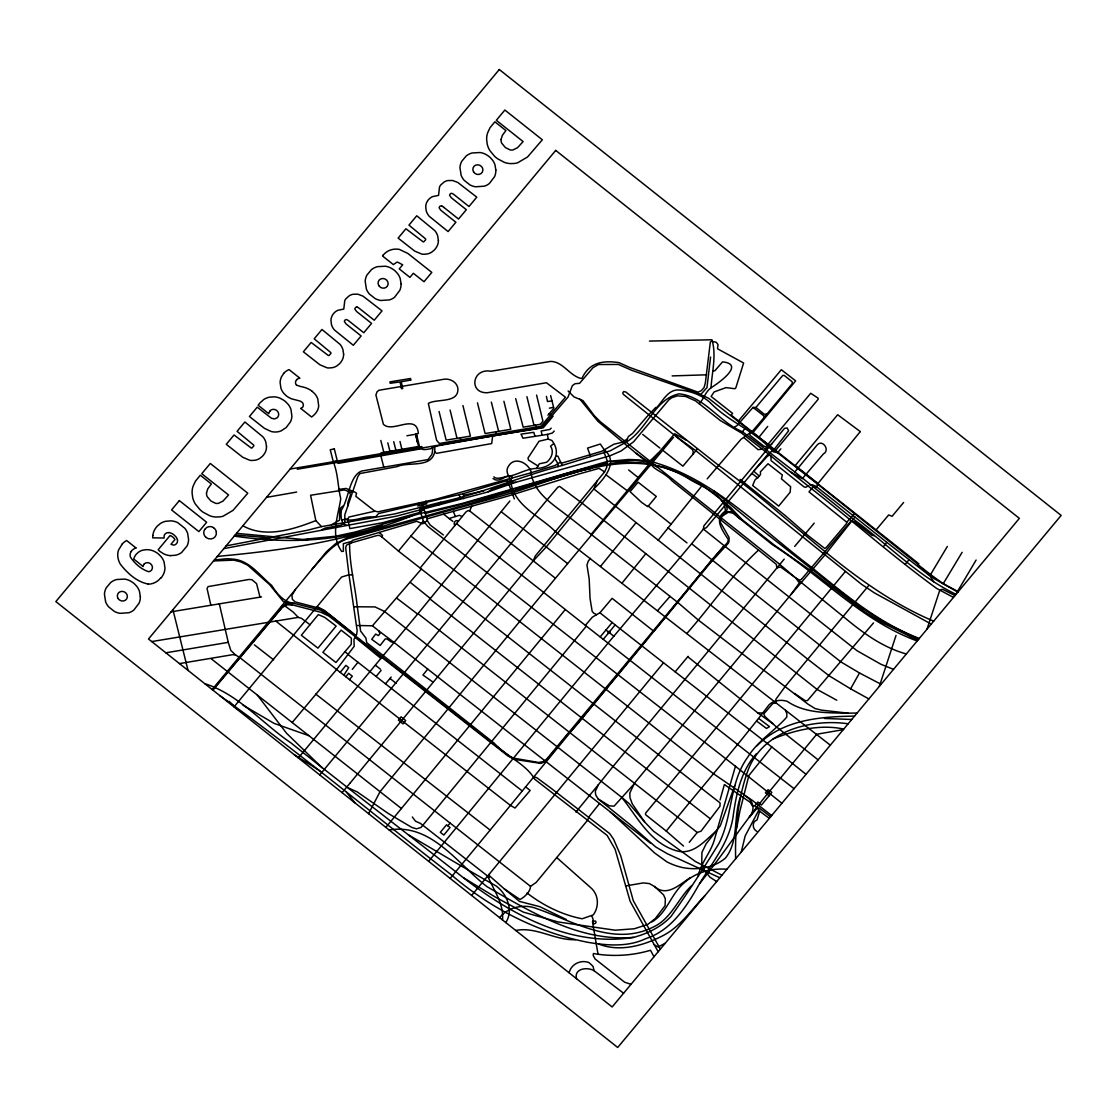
<?xml version="1.0" encoding="UTF-8"?>
<svg xmlns="http://www.w3.org/2000/svg" width="1117" height="1117" viewBox="0 0 1117 1117"><rect width="100%" height="100%" fill="white"/><g stroke="black" fill="none" stroke-linecap="round" stroke-linejoin="round"><path stroke-width="1.5" d="M226.095 545.906L307.426 530.254L321.528 526.624L394.441 513.96L440.126 502.413C481.804 493.505 520.983 476.289 562.144 465.468L590.656 456.588L587.528 448.112L600.304 444.021L604.311 449.872L604.283 452.832L607.453 461.433L606.74 467.367L604.576 471.905L535.183 556.112L533.27 560.874L350.375 782.752M536.481 468.414C552.664 467.911 562.675 454.382 551.882 440.461L548.196 439.065L539.022 441.243L527.964 458.054L528.536 460.05L537.961 465.998L536.481 468.414C525.828 468.679 515.9 475.94 506.057 476.638C502.315 478.816 497.023 482.097 493.03 478.523M590.656 456.588L610.217 450.821L626.051 442.206L628.34 436.593L632.585 433.382L646.603 417.032L655.693 407.496L656.475 407.733C662.94 401.101 668.189 388.898 679.429 390.015C690.529 390.936 701.769 394.985 710.119 402.567C728.745 422.017 755.637 431.176 773.355 451.827L777.53 452.706L816.904 483.535L817.63 485.323L815.745 487.808L813.679 486.216L809.001 491.885L846.728 522.211L846.518 523.608L826.371 547.372L824.849 548.517L808.219 535.643L785.516 515.789L740.11 479.388M420.983 511.195L418.247 512.843L382.335 522.784L349.886 528.592L347.722 518.944L348.965 517.017L374.865 511.181L378.021 511.837L435.616 499.299L529.29 473.259L554.981 465.51L560.455 462.173L562.2 463.01L601.826 451.282L613.736 444.287L621.499 442.43L627.349 439.037M569.139 972.823C570.955 964.139 580.91 959.391 589.022 962.589L593.015 966.317L594.118 970.743L623.579 993.236M735.642 858.764C734.902 829.484 737.876 798.348 747.901 770.59C762.352 731.342 810.202 718.385 848.166 723.774M553.124 416.194L543.239 427.769L492.653 435.923L491.675 443.575L436.426 453.362L434.722 451.715L434.848 447.805M502.482 919.933C504.144 904.1 493.574 889.886 487.724 876.161L420.537 823.466L415.51 821.204L412.327 816.988M699.214 403.754C703.933 398.769 705.274 391.997 710.998 387.808C712.074 371.738 716.556 355.262 711.948 339.777L649.466 341.076M152.82 535.574L152.68 537.849L164.115 538.017L164.115 536.09A4.524 4.217 29.1 0 1 164.939 534.191L165.33 533.8A4.44 4.133 29.1 0 1 167.718 532.697L168.597 532.669M710.566 357.035L706.977 387.641L700.834 394.427L631.636 370.272L618.441 364.449L598.391 364.533L592.987 367.688L579.583 383.326L575.046 383.703L572.337 385.686L568.022 397.08L541.689 427.629L297.276 469.224M292.165 722.531L336.594 669.558L354.201 646.282L353.963 639.399L356.686 634.247L357.161 630.672L348.965 574.78L345.684 547.833L346.465 545.18L350.808 543.016L352.316 540.405L416.767 521.304L422.617 523.845L427.28 520.55L427.029 518.414L422.603 505.373L417.688 505.959M223.833 548.615L396.284 516.18L486.719 492.276L515.9 482.293L610.077 455.778L621.052 451.003L633.576 441.801L668.734 399.984L671.694 397.764L677.349 395.865L685.601 396.437L695.598 400.905L720.311 420.537L741.52 433.033L768.273 453.823L770.925 455.987L771.065 460.581L803.891 486.775L805.608 487.403L808.038 485.951L811.584 488.785C853.542 521.555 893.418 556.936 936.493 588.324L953.471 597.427M741.269 852.034L745.151 835.977L758.638 810.467L769.32 818.37M736.648 828.423L739.887 811.124L748.893 775.491L771.833 747.008L806.027 774.318M489.176 877.613L489.4 873.969L663.526 662.772L771.833 747.008M707.173 478.872L741.018 439.274L752.481 431.176L763.874 417.8L764.196 416.152L753.053 407.44L736.675 425.884L734.86 426.764M740.124 797.831C733.38 817.183 738.882 841.52 725.436 858.079C713.791 868.049 697.008 870.464 682.264 867.504A61.016 56.883 29.1 0 1 666.863 861.835L654.59 852.941L610.022 811.654M298.365 757.94L418.009 613.624L697.245 832.486L701.015 831.188L719.976 806.237L720.046 802.886L398.448 551.072L382.14 537.165L382.503 535.364L379.04 532.404M663.638 451.003L682.92 466.18L692.889 454.326L693.252 451.882L692.484 449.62L623.356 394.357L622.755 393.044L623.649 391.564L625.799 391.983L719.962 466.417C791.66 517.436 851.405 586.313 933.672 621.178M857.088 713.051L848.11 713.177L821.54 710.133L815.131 708.583L807.884 704.087L697.957 619.767L677.656 602.356L568.344 516.431C553.278 504.549 532.767 492.695 530.952 471.346C527.671 462.633 514.518 456.197 508.57 466.068C503.725 473.063 511.935 477.825 511.293 484.736C516.515 507.216 540.768 516.654 555.61 531.818L785.474 710.217L786.857 713.749L786.787 717.086C774.723 730.867 757.591 740.92 747.678 757.284C729.219 782.598 732.85 816.01 719.069 843.265C703.78 868.007 687.835 892.734 670.996 916.485C661.013 927.068 647.539 933.644 633.618 937.358C569.307 947.9 506.42 912.24 457.691 873.229C402.106 829.805 346.102 786.927 290.978 742.931C262.313 723.481 238.661 694.397 204.746 683.646M349.621 543.728C349.426 563.834 354.717 584.107 356.979 604.102L360.596 631.077L365.901 638.086L366.711 642.694C409.311 675.883 451.603 709.532 494.175 743.154C506.071 756.446 525.8 763.595 534.722 779.219L607.159 835.46L615.09 849.227L630.156 901.335L658.164 951.74M434.722 451.715C431.567 468.54 408.347 461.447 397.038 466.655L360.009 473.524L357.915 476.373L344.846 514.658L344.734 522.896L340.713 525.241L325.019 528.104L321.64 529.905M724.388 784.525L720.074 799.94M597.246 480.868L593.839 488.925L546.255 546.967L533.27 560.874L469.587 510.902L468.037 510.595L465.873 512.047L420.229 567.967M926.998 629.178L939.914 589.818L942.65 589.357L954.993 595.584M879.358 686.341L896.029 635.433M721.959 875.197L695.584 861.612L653.501 831.174L644.649 821.986L632.25 803.821L629.988 797.664L629.82 793L634.638 782.961L791.087 594.412L799.325 582.948L795.946 578.187L779.261 563.945L600.471 421.835L594.537 415.999L582.99 400.626L574.082 396.954L568.106 390.992M440.573 502.315L437.585 504.13L420.955 508.053L419.657 509.352L423.371 521.011L427.853 526.442L735.447 766.262L714.056 840.906C710.133 853.095 700.945 863.12 698.153 875.937M734.791 785.516L720.256 825.896L706.153 843.754L701.923 852.439L701.741 863.483L704.255 869.906L709.867 877.11L716.639 881.578M769.18 795.737L771.833 792.344L768.105 789.663L765.438 792.833L769.18 795.737L761.445 805.064L757.926 802.02L754.98 805.706L752.467 806.013L750.219 802.341L724.654 784.72M347.038 525.395C340.462 524.334 340.685 515.286 341.383 510.134C348.797 499.173 349.328 475.744 361.629 471.039L428.02 459.576L431.916 454.41L432.977 448.071M505.792 922.558C513.834 910.187 507.034 894.298 496.311 886.088C466.752 869.571 437.738 851.908 408.585 834.957M759.811 810.747L757.019 819.976C751.713 821.665 752.341 829.093 756.865 831.369M368.596 813.679L380.031 791.702L448.224 708.653C514.714 627.084 581.636 546.227 649.619 466.026L650.262 463.038L649.242 461.209L638.156 459.855L628.829 459.464L607.453 461.433L462.368 503.418L420.83 513.415L355.08 532.027L335.463 536.244L302.707 539.441L236.553 533.354M956.934 592.401L976.118 560.036M604.576 471.905L599.089 468.372L578.801 474.013L507.76 496.171L471.821 506.196L469.587 510.902M784.204 559.1L613.401 766.053L598.405 784.679L595.291 791.339L595.71 794.983L598.181 799.004L630.072 824.583L655.707 846.951L667.505 853.821L719.823 877.753M686.313 440.252L674.682 433.731L658.471 452.93C640.306 468.121 660.454 467.786 672.141 480.98L776.329 564.322L776.832 567.855L780.546 566.989L794.62 577.084M607.913 631.566L608.318 633.353L609.938 633.157L609.798 631.454L607.913 631.566L605.931 630.03M848.11 713.177C827.432 712.73 805.092 713.581 787.178 701.322C781.034 699.41 773.83 700.177 769.068 704.799C736.201 747.706 700.233 788.825 666.249 831.076L645.598 814.698L645.528 813.246L845.36 571.499M868.858 698.935L850.596 688.812L859.504 672.979L840.933 661.934L691.632 543.756L608.067 643.085L428.635 861.333M756.502 753.64C741.381 770.172 736.424 793.07 733.366 814.614C730.253 840.864 712.855 861.752 699.633 883.505L698.614 885.236C686.145 907.186 671.135 930.587 645.71 938.671C628.019 947.16 607.285 945.568 588.422 942.413C537.193 932.597 489.832 907.981 450.416 874.094C373.483 814.796 298.825 751.811 219.714 695.528M958.246 591.689L943.223 583.716L930.559 574.543L947.342 546.45M943.209 583.716L962.128 552.315M537.961 465.998L539.329 463.792L546.646 462.256C551.379 458.528 554.339 451.659 550.555 446.214L553.306 443.938M794.676 546.422L814.209 523.161M850.596 688.812L829.037 675.729L807.745 659.198L593.839 488.925C603.501 479.514 619.39 462.201 604.311 449.872M131.234 551.463L130.396 553.11A6.381 5.948 29.1 0 0 130.605 557.285C134.71 563.61 141.328 569.307 148.449 571.653A3.421 3.183 29.1 0 0 149.692 571.457L150.823 570.801A6.088 5.683 29.1 0 0 151.661 569.921A4.789 4.468 29.1 0 0 150.32 563.596A4.789 4.468 29.1 0 0 143.814 564.392M766.821 445.166L767.63 444.049L758.764 437.501L767.7 426.429M213.556 560.943L233.718 560.134L240.881 561.879L247.779 565.258L269.518 584.526L283.16 601.379L288.647 603.92L321.096 612.353L328.943 616.095L508.081 756.055L514.825 759.42L540.949 763.428L545.682 761.347L566.473 735.852L577.489 724.011L710.007 563.303L728.424 543.099L729.094 541.173L728.996 537.319L720.144 521.89L721.01 517.827L727.153 509.366L726.525 505.205L722.476 500.681L702.97 485.644L679.499 473.105L663.582 467.115L644.327 462.941L619.795 462.466L597.386 465.998L462.159 505.861L347.527 537.724L335.812 543.532L326.569 551.589L295.447 589.441L291.928 595.375L292.403 599.354L295.07 601.881L320.774 608.583L324.488 610.427L356.77 636.955L509.338 756.167L513.638 758.164L538.617 762.478L543.63 761.487L546.73 759.015L724.053 545.585L857.088 650.764L880.936 664.266L893.502 669.362M590.837 534.764L658.471 452.93M777.53 452.706L780.839 448.852M868.579 585.699L785.391 686.243L775.854 699.312L775.882 702.984L772.769 703.528L763.805 713.903L764.866 716.472L775.254 725.91L818.091 759.839M956.04 594.328C917.462 575.939 887.568 543.951 853.262 519.112L794.857 471.974L817.462 444.594C822.684 439.33 830.392 450.165 823.383 453.949L802.257 478.69L790.571 471.96L770.925 455.987M489.4 873.969L471.625 895.443M418.009 613.624L509.855 501.03M319.755 774.919L547.414 499.467L557.788 487.249L559.603 486.384L582.236 503.264L817.072 689.426L836.787 700.233M645.752 553.753L621.974 583.186M590.474 558.332L588.17 561.279L586.97 565.118L589.176 578.885L590.055 598.503L592.15 611.306L593.588 613.024L596.59 614.657L599.927 612.772L612.116 598.335L653.78 631.245L711.976 559.701L726.036 544.202A7.526 7.023 29.1 0 0 728.242 539.469C722.783 530.882 713.26 518.819 725.24 511.265C726.455 494.356 698.893 485.909 687.137 477.755C626.386 442.22 556.783 481.399 497.051 497.205L351.715 537.71C333.927 541.34 323.162 557.201 311.685 569.572M626.051 442.206C646.966 430.073 654.325 399.09 679.122 393.84C704.604 396.395 719.362 422.324 742.456 431.72L744.913 428.593M816.904 483.535L854.603 513.666L846.728 522.211M658.053 540.391L700.973 486.998M283.69 373.427L281.526 376.764A16.169 15.08 29.1 0 0 280.116 382.698L280.953 388.241A15.512 14.465 29.1 0 0 284.095 393.687L286.538 395.99A18.375 17.132 29.1 0 0 291.984 398.964L298.071 400.528A12.664 11.812 29.1 0 1 300.194 401.129L301.646 401.925A3.937 3.672 29.1 0 1 302.777 407.063A8.028 7.484 29.1 0 1 300.794 408.417M650.429 843.153L599.536 803.514L589.385 816.262L587.458 820.395L536.202 882.402L530.533 886.353C530.421 891.673 524.515 897.146 520.047 899.492L504.395 888.978L489.483 875.84M933.575 581.775L930.014 575.995L886.814 542.345L883.31 546.73M649.619 466.026L673.495 437.347M905.245 564.239L909.015 559.785M691.632 543.756L703.403 529.081L706.447 527.587L767.868 454.256L774.151 449.439L788.602 430.827L787.206 428.02L784.567 428.328L703.878 525.87L703.389 529.067L724.053 545.585M759.309 476.135L760.523 474.32L760.384 471.807L768.021 463.75L782.347 475.004L781.425 478.816L790.613 486.705L790.166 492.192L778.717 506.085L752.649 485.476L755.05 479.863L759.309 476.135L753.654 471.081L767.561 456.099L769.836 455.136M886.814 542.345L854.924 517.045L824.932 554.981L791.087 594.412M290.141 469.056L419.657 447.093L416.334 433.801L418.344 433.452C416.613 412.452 392.249 433.801 383.368 424.209L375.912 394.999L377.015 391.844L378.858 390.28L444.398 379.18C450.472 378.495 457.523 382.461 457.914 389.009C458.333 403.6 436.607 398.448 428.342 403.419L436.593 440.252L439.386 443.491L540.935 426.233L565.439 397.191L546.436 382.74L487.473 392.709C468.484 393.617 471.974 367.87 490.838 371.235L550.653 361.419C562.982 361.517 569.544 375.731 581.133 378.495L582.097 378.105C589.539 362.271 603.082 360.288 618.986 362.62L629.611 367.423L698.055 392.179L701.281 390.671L704.031 387.669L705.358 382.838L710.342 341.984L711.473 341.299L716.192 342.221L718.008 344.567L717.561 348.811L743.615 363.011L735.782 387.976L734.93 388.73L726.036 387.613L714.168 391.913L711.082 396.423L732.612 413.388L731.118 415.105L918.844 563.792L918.118 564.769L930.559 574.543M352.26 669.39L357.985 662.283M295.447 589.441L212.16 689.538M635.922 522.84L600.611 566.305M686.815 633.521C710.957 606.363 732.305 574.25 758.541 550.081M689.259 842.33L697.245 832.486M234.025 706.879L341.565 577.056L348.965 574.78L352.637 574.976M763.874 417.8L792.204 383.69L792.232 381.819L784.134 375.34L782.668 375.563L755.93 407.44L753.053 407.44M212.942 690.138L282.043 607.606L287.041 604.856L292.151 604.883M309.981 624.71L301.353 635.252L317.94 648.153L336.133 626.065L324.684 617.38L318.317 614.601L309.981 624.71L301.395 618.273L298.225 617.38L151.717 641.563M398.448 551.072L423.371 521.011M356.756 625.478L372.422 625.799L421.444 568.916M599.536 803.514L427.755 669.111L422.938 675.017L433.214 682.25M609.798 631.454L615.146 624.892L620.2 628.857M873.522 622.895L807.521 700.554L805.343 700.736L794.564 693.489M343.827 675.213L348.713 667.603L345.907 665.411L340.196 672.364L275.871 621.094M692.889 454.326L697.371 448.936M794.061 788.686L586.355 626.12L420.997 827.474L416.557 828.828L411.908 827.474L388.479 813.609L356.979 791.771L348.155 787.904M648.544 637.556C581.943 717.435 516.71 798.432 450.151 878.395M598.405 784.679L575.925 812.045M633.213 784.958L614.099 806.139L609.393 805.86L598.181 799.004M376.094 676.469L381.148 670.34M565.244 609.617L385.854 827.376M753.095 432.405L795.639 380.869L781.328 369.727L738.435 420.983M447.833 825.798L450.039 827.529L443.826 835.069L440.321 832.319L446.549 824.779L447.833 825.798L450.109 823.061M212.635 689.915L283.913 605.191L293.324 612.172L298.225 617.38M801.35 579.444L851.07 520.983L854.77 521.862L871.874 535.294L874.206 535.685M772.419 443.309L765.089 448.978L742.456 431.72M345.027 651.588L335.938 662.507L322.869 652.314L341.132 630.142L351.352 638.142L351.283 644.258L345.027 651.574L348.532 654.883L522.114 790.878M547.916 415.175L553.85 408.347L550.653 395.641M345.767 676.734L348.644 673.3L352.316 676.218L349.481 679.625L340.196 672.364M385.491 683.841L391.159 677.042M648.265 506.085L656.307 496.437L638.128 482.223L630.044 491.634L641.493 502.301L647.623 506.587L648.265 506.085L671.066 524.18M600.164 636.941L612.186 622.518L615.16 624.878M675.143 671.862L688.142 656.293M903.597 502.496L892.092 516.291L888.657 514.951L876.161 529.821M342.067 792.623L350.361 782.738M456.42 523.566L585.378 625.352L592.303 617.212L596.59 614.657M603.222 639.301L608.318 633.353M657.508 610.748L670.032 596.38M554.2 431.022L552.426 433.019L547.428 434.387L522.979 438.241L521.025 434.136L533.786 432.321L535.029 436.328M551.17 428.132L549.913 429.445L541.117 431.008L542.178 435.211M122.395 543.77L118.528 550.081A16.937 15.792 29.1 0 0 117.732 555.289L117.885 557.104A19.324 18.026 29.1 0 0 120.357 564.211C127.296 573.105 136.791 581.929 148.17 584.023M699.633 883.505C723.453 854.086 744.201 821.917 768.44 792.679L816.709 734.246L843.265 729.652M499.592 917.643C508.347 906.822 524.376 903.527 537.068 908.763C573.873 921.623 613.833 946.741 653.263 927.068C671.443 918.691 678.061 898.333 691.716 885.544M281.456 606.699L287.809 602.775L294.371 603.445L320.663 610.133L329.822 615.704M463.737 877.906L495.808 897.356L523.37 912.128L558.109 921.958L615.118 930.196L634.233 928.786L647.72 924.457L655.358 918.509L665.076 905.692L665.341 898.892L663.568 894.885L654.576 886.535L649.34 883.575L643.21 882.919L625.492 885.976M704.925 895.625C691.632 909.336 680.839 926.258 663.47 935.376C643.978 945.541 620.005 952.452 598.67 944.047M721.917 515.328L726.734 511.474L732.403 511.949L774.877 545.529L811.445 571.178L864.195 611.655L883.603 623.37L917.727 640.306M488.269 491.759L491.689 489.386L507.718 483.982C521.499 466.962 498.364 482.712 493.896 476.833M919.277 638.435C877.459 622.504 843.293 593.085 809.015 565.314C759.602 527.81 714.349 479.584 653.04 462.061L651.127 463.108L649.298 462.522L636.006 453.251L597.93 421.304L579.555 398.783M722.741 515.761L728.326 512.242L732.864 513.122L772.447 544.719C821.456 575.8 861.64 620.759 917.169 640.976M756.977 745.807C782.626 719.585 820.101 716.611 854.547 716.109M726.874 869.305C711.738 867.811 695.025 872.572 683.883 883.128C670.884 894.089 666.975 913.148 651.895 921.916M717.505 829.987C705.944 839.202 694.481 855.147 677.461 851.042C650.722 843.977 637.542 817.295 621.694 797.301L384.234 611.306L375.047 606.922L354.257 606.754M750.931 474.474L752.607 473.901L757.731 478.034M801.364 579.458L799.535 580.114L795.946 578.187L843.349 616.584C862.059 632.278 882.43 647.399 906.348 653.962M438.45 504.87L441.592 503.195L462.201 497.735L463.667 496.199L463.164 493.7L378.607 513.555L375.172 517.213C365.273 515.105 354.661 522.267 345.279 519.377L341.774 519.977M352.888 491.62L351.394 492.388L344.259 489.93L310.582 495.264L315.832 520.592L321.528 526.624M331.386 524.808L339.54 520.201L339.722 510.86L340.755 507.844L342.947 506.099M665.285 943.195L658.136 946.979L654.283 944.828M654.367 457.328L649.228 461.209L653.04 462.061M527.056 893C543.197 905.482 562.046 914.865 582.125 918.774L593.225 914.921C599.326 906.85 598.768 894.619 590.921 887.875L556.671 857.521M424.111 509.883L420.215 511.53M315.832 520.592C293.185 529.458 265.595 538.52 242.864 525.786M412.089 515.789C351.045 540.377 285.603 550.109 220.258 556.126L217.201 556.559M690.543 877.515C680.071 883.98 666.989 897.621 654.576 886.535M515.761 930.461C536.132 926.37 554.87 940.514 575.353 939.69M514.951 488.911L572.644 471.639L607.48 462.759M649.103 463.723L651.197 463.625L657.103 466.836M427.085 518.888L443.561 514.113L449.118 518.525L459.296 515.314L462.145 516.585M514.323 498.894L511.014 490.126L457.356 505.442L425.326 513.387M443.561 514.113L471.821 506.196M351.003 541.55L343.338 543.686L343.394 551.267L341.69 551.477C329.92 534.889 338.297 516.054 340.741 498.643C337.851 486.817 338.144 474.711 333.801 463.066M382.517 525.409C334.974 542.457 283.774 543.448 234.277 536.09M350.808 543.016L377.309 535.448L379.445 535.406L382.14 537.165M710.984 387.808C717.505 383.759 745.905 364.282 722.559 361.866L714.838 370.774L712.758 371.067M421.556 505.01L426.806 503.879L425.912 501.072M773.243 738.812C795.36 730.057 819.794 724.011 843.754 729.052M179.488 663.596L232.853 654.646L235.631 655.023L239.596 657.41L530.533 886.367M766.932 414.072L764.126 414.17L755.93 407.44M381.009 452.832L418.526 446.479L415.608 434.262L406.909 435.77M549.341 408.166L553.585 407.356M462.927 405.555L470.411 436.119L446.144 440.14L439.051 411.461M421.933 446.563L420.453 446.842C420.997 451.547 428.383 448.811 431.483 448.629L432 447.498L439.232 445.543L492.653 435.923M266.544 497.372L296.647 492.066M477.476 402.86L485.099 433.55L510.79 429.305L503.907 401.254M345.279 519.377L347.722 518.944M171.166 611.809L261.532 596.897M515.691 398.629L523.161 427.155L535.42 425.144L540.321 424.278L542.932 421.151L536.593 395.111M762.045 713.051L757.731 712.869L687.793 656.74M302.19 540.446L310.777 538.98M165.874 652.789L228.273 642.359L230.8 650.401L235.631 655.023M338.479 489.441L346.088 488.436L354.927 492.164L356.518 493.211L355.848 496.325L374.865 511.181M420.983 448.825L338.311 463.346L337.222 462.48M610.566 461.824L635.629 460.679L646.534 461.53L651.672 465.049M551.91 400.933L547.498 401.506L546.395 396.34M583.577 469.768L590.237 468.931M214.366 559.966L225.034 558.905A33.733 31.458 29.1 0 1 231.875 559.058C249.091 559.687 259.479 575.45 271.654 585.364C277.044 593.755 283.606 602.258 294.371 603.445M416.599 434.904L417.549 442.248L415.608 434.262M389.205 830.029C431.232 822.81 458.068 864.307 486.858 886.563C531.259 912.282 580.226 942.064 633.618 937.358M515.9 482.293L513.066 482.265L510.748 480.394M809.923 484.987L812.52 484.778L816.01 486.314L854.924 517.045M463.918 498.587L460.106 497.442L459.129 494.705M672.141 375.912L706.614 374.809M824.458 718.454L851.74 719.474M170.343 555.624L175.564 555.233A16.923 15.778 29.1 0 0 181.568 552.552L187.042 545.976A17.551 16.364 29.1 0 0 188.578 539.525L187.67 533.507A16.825 15.694 29.1 0 0 184.794 528.257L177.701 522.616A16.797 15.652 29.1 0 0 171.027 520.857L165.735 521.276A17.286 16.127 29.1 0 0 160.331 523.566L157.692 525.73A21.726 20.26 29.1 0 0 156.492 527.042A18.584 17.327 29.1 0 0 152.792 535.574M762.199 449.104L758.122 449.69L743.936 437.613M235.184 534.987L264.366 537.445L271.082 539.134M653.976 956.766L650.499 950.26C632.068 955.775 612.353 956.85 593.406 953.527L593.211 955.566L595.193 959.056L624.654 982.22L631.007 984.314M556.559 455.959L557.914 456.155L562.144 465.468M427.755 669.111L394.147 642.526L391.034 641.814L386.957 638.91L385.197 638.98L380.143 645.458L371.738 639.315L375.647 634.079L378.398 635.559L379.962 633.688L378.691 630.784L372.422 625.799M484.052 490.768L464.337 495.208L463.164 493.7L505.47 481.092L509.883 481.581M767.658 447.554L763.637 445.948L750.079 435.435L749.647 433.689M357.091 307.105L357.775 307.37A10.961 10.221 29.1 0 1 359.576 308.599L374.223 320.216L382.014 310.861L363.025 296.159L357.901 294.19L353.167 294.246A12.343 11.519 29.1 0 0 349.314 295.74L346.061 298.588A11.058 10.304 29.1 0 0 344.762 300.641L343.785 309.074L337.92 310.289A12.706 11.854 29.1 0 0 334.095 312.969A14.437 13.46 29.1 0 0 332.88 314.519L332.531 315.05A12.538 11.701 29.1 0 0 330.967 320.314L331.4 324.251A13.697 12.762 29.1 0 0 334.514 330.06L353.335 345.279L361.126 335.938L346.13 324.014L344.441 321.654A1.717 1.606 29.1 0 1 344.497 320.97L345.027 320.132A1.801 1.689 29.1 0 1 346.647 319.602L347.331 319.909A10.528 9.816 29.1 0 1 349.118 321.137L363.779 332.74L371.57 323.399L356.574 311.489L354.899 309.116A1.745 1.634 29.1 0 1 354.955 308.418L355.695 307.412A1.648 1.536 29.1 0 1 357.105 307.077M594.118 970.743C587.57 966.694 573.691 968.397 576.54 978.701M533.814 776.72L536.956 777.809L550.849 788.085L609.7 833.603L613.694 839.439L620.703 855.622L633.297 900.693L660.356 949.115M957.897 592.108L933.994 578.592L917.937 565.272L917.322 563.764L854.603 513.666M931.243 624.096L874.443 592.904L861.347 584.163L695.849 450.696L675.534 436.007M881.09 684.274L859.504 672.979M308.739 735.614L274.056 723.369L243.101 705.204M699.926 394.385L708.318 398.071L758.764 437.501M918.691 639.147L889.02 625.115L860.788 607.508L752.048 522.267L714.308 491.229M442.095 206.212L441.41 205.947A1.801 1.689 29.1 0 0 439.805 206.45L439.26 207.273A1.717 1.606 29.1 0 0 439.204 207.957L440.894 210.317L455.89 222.227L448.099 231.568L429.291 216.349A13.697 12.762 29.1 0 1 426.163 210.555L425.731 206.617A12.538 11.701 29.1 0 1 427.294 201.339L427.643 200.809A14.437 13.46 29.1 0 1 428.872 199.273A12.706 11.854 29.1 0 1 432.698 196.592L438.548 195.363L439.526 186.944A11.058 10.304 29.1 0 1 440.824 184.891L444.077 182.043A12.343 11.519 29.1 0 1 447.931 180.549L452.664 180.493L457.788 182.462L476.777 197.164L468.986 206.505L454.354 194.889A10.961 10.221 29.1 0 0 452.553 193.66L451.854 193.409A1.648 1.536 29.1 0 0 450.458 193.702L449.718 194.721A1.745 1.634 29.1 0 0 449.662 195.405L451.338 197.779L466.334 209.703L458.542 219.044L443.91 207.427M566.11 919.389L539.734 906.655L519.503 901.433L504.395 888.978M772.741 723.607L757.731 712.869M458.361 521.22C455.806 518.888 452.65 523.245 454.884 525.493M410.763 535.965L713.512 773.76L751.978 800.135L771.665 815.55M294.26 754.687L319.909 770.856M317.41 606.657L330.325 615.16L356.044 635.545M296.857 385.253L300.25 386.412A51.815 48.31 29.1 0 0 301.632 386.705L302.4 386.873A22.982 21.418 29.1 0 1 312.341 391.383M756.781 721.191L766.513 728.438L769.487 726.622L758.932 718.622M605.959 474.795L627.182 490.67M315.762 694.104L489.972 829.959M794.857 471.974L765.089 448.964M443.379 534.959L430.059 524.92L427.28 520.55M396.772 598.195L417.618 614.071M254.383 644.858L273.595 659.854M646.534 461.53L636.006 453.251M378.691 630.784L394.147 642.526M785.474 710.217L830.322 745.179M663.526 662.772L620.186 628.857M211.364 658.876L401.492 808.582M449.118 518.525L452.902 521.444M722.476 500.681L730.63 507.439L741.269 518.846M567.464 563.499L501.407 511.907M735.447 766.262L781.914 803.263M375.563 665.355L380.408 669.125M609.952 633.157L613.889 636.243M710.063 818.593L430.031 599.033M396.144 683.269L389.987 678.466M349.481 679.625L510.26 805.287L515.021 808.052L530.17 790.473L525.493 786.773M533.27 560.874L555.372 578.215M770.604 816.834L758.974 807.828L756.781 808.554L749.186 817.462C755.329 810.104 753.905 801.392 746.1 796.491M642.736 434.429L659.868 448.057M668.008 527.866L686.969 542.904M599.927 612.772L612.2 622.518M585.378 625.352L586.355 626.12M300.808 408.459L311.573 416.99A22.522 21 29.1 0 0 315.566 413.332L316.879 411.489A14.926 13.921 29.1 0 0 318.694 405.988L317.8 399.02A15.764 14.703 29.1 0 0 314.673 393.687L312.285 391.439M759.057 810.062L754.98 805.706M135.967 547.93L126.598 540.502A28.483 26.557 29.1 0 0 122.353 543.742M628.648 469.964L638.114 477.517M790.571 471.96L808.038 485.951M381.092 658.555L354.815 637.123M410.246 582.348L430.436 598.558M666.249 831.076L683.534 846.072M549.159 413.681L550.611 414.882M621.694 797.301L629.08 803.528L644.649 821.986M721.233 500.304L740.306 519.07M349.146 491.689L350.556 494.649L347.89 502.594L347.89 505.945M322.408 768.049L286.58 733.283L257.273 694.997M229.25 701.406L237.321 709.49M346.438 792.162L354.955 802.858M555.219 459.255L557.83 463.429L557.983 466.738M507.244 479.472L511.014 490.126M591.661 915.633L593.141 919.361L592.568 922.223L598.014 954.141M453.348 511.307L455.303 516.403M418.791 502.664L419.671 505.442M386.119 454.158L385.7 452.622L392.109 450.961M383.843 467.325L380.646 455.094M380.799 440.461L383.815 452.357M393.729 441.704L395.879 450.235M387.794 442.849L389.917 451.296M491.354 402.134L498.671 431.441M526.917 396.689L534.01 425.368M450.081 410.037L456.965 438.101M399.984 441.494L401.883 449.257M188.061 670.493L172.926 609.687M260.01 597.148L256.575 583.633L251.995 579.751L249.091 579.444L208.041 586.62L207.064 588.533L210.876 605.316M219.337 603.948L228.273 642.359M177.38 539.706L177.519 540.558A4.663 4.356 29.1 0 1 176.709 543.337A6.157 5.739 29.1 0 1 175.969 544.147L174.727 544.901A3.491 3.253 29.1 0 1 173.694 545.096L170.943 544.328L174.922 539.539A9.508 8.866 29.1 0 0 172.758 537.012A9.173 8.559 29.1 0 0 170.063 535.504L158.181 549.732L158.977 550.555A12.343 11.505 29.1 0 0 159.94 551.449L163.752 553.864A16.755 15.61 29.1 0 0 170.343 555.624M535.42 425.144L535.783 427.099M496.102 431.874L496.423 433.731M547.428 434.387L548.196 439.065M460.469 437.724L460.693 439.763M143.981 564.294A4.971 4.636 29.1 0 0 143.144 566.501L133.733 559.045A15.191 14.158 29.1 0 1 136.092 554.409L138.187 552.426A13.613 12.692 29.1 0 1 142.585 550.22L145.531 549.718A17.621 16.434 29.1 0 1 147.905 549.704A16.197 15.093 29.1 0 1 154.649 551.533L156.757 552.775A20.804 19.394 29.1 0 1 158.837 554.367L161.295 556.908A16.42 15.303 29.1 0 1 164.087 562.06L164.967 567.981A17.383 16.197 29.1 0 1 163.431 574.32L162.147 576.512A21.768 20.301 29.1 0 1 160.778 578.285M160.527 578.089A17.341 16.169 29.1 0 1 148.184 584.219M131.192 551.421A10.877 10.137 29.1 0 1 135.967 547.958M177.435 539.693A8.126 7.582 29.1 0 0 174.922 535.825L174.378 535.266A9.718 9.062 29.1 0 0 168.625 532.502M216.307 532.013A6.534 6.088 29.1 0 1 206.212 537.57A7.665 7.149 29.1 0 1 205.765 537.054M205.696 537.123A6.297 5.864 29.1 0 1 204.802 529.388M204.844 529.416A8.727 8.126 29.1 0 1 205.682 528.411A6.311 5.892 29.1 0 1 213.598 527.615M213.515 527.741A7.665 7.149 29.1 0 1 214.31 528.355A6.199 5.78 29.1 0 1 216.377 531.999M270.119 411A7.093 6.618 29.1 0 0 268.778 413.709L258.181 405.289L259.102 403.977A23.234 21.656 29.1 0 1 259.8 403.083L263.682 399.565A17.244 16.085 29.1 0 1 269.923 397.093L274.321 396.856A16.741 15.61 29.1 0 1 280.213 398.28L283.383 400.026A21.781 20.315 29.1 0 1 285.631 401.743L288.13 404.312A16.867 15.722 29.1 0 1 290.992 409.52L291.9 416.348A17.146 15.987 29.1 0 1 290.462 421.891L286.189 427.546L281.135 430.869A15.68 14.619 29.1 0 1 271.222 431.525L264.492 428.383L249.426 416.515L257.217 407.174L271.473 418.261L274.628 418.945L277.239 417.744A6.032 5.627 29.1 0 0 277.742 417.158A5.054 4.719 29.1 0 0 276.807 410.553A4.901 4.566 29.1 0 0 269.979 410.888M283.662 373.399A15.387 14.339 29.1 0 1 289.052 369.615L299.859 378.174A10.304 9.606 29.1 0 0 298.253 378.635L297.08 379.291A3.7 3.449 29.1 0 0 296.508 379.808M296.675 385.421A4.133 3.854 29.1 0 1 296.619 379.92M383.326 254.858A7.861 7.33 29.1 0 0 382.949 255.402L382.545 256.016L393.338 264.589L396.898 262.188A3.197 2.988 29.1 0 1 397.666 262.174L402.678 264.799L399.258 268.904L409.925 277.379L413.346 273.274L424.013 281.735L431.804 272.394L407.845 253.433L399.439 249.44A14.675 13.683 29.1 0 0 398.085 249.203A17.397 16.224 29.1 0 0 383.382 254.899M442.109 206.198A10.528 9.816 29.1 0 1 443.896 207.441M140.323 596.604L140.323 597.469A17.802 16.601 29.1 0 1 139.08 603.18L133.886 610.022A16.895 15.75 29.1 0 1 128.818 612.73L120.078 613.345A16.867 15.722 29.1 0 1 114.367 611.418L108.74 606.936A16.825 15.68 29.1 0 1 105.612 601.826L104.439 594.132A17.439 16.252 29.1 0 1 106.255 587.821L110.653 582.557A17.467 16.28 29.1 0 1 116.629 579.528L124.615 579.081A16.797 15.666 29.1 0 1 130.368 580.994L132.658 582.432A20.567 19.184 29.1 0 1 134.808 584.219L136.623 586.188A16.601 15.484 29.1 0 1 139.471 591.438L140.323 596.604M401.073 283.76L401.073 284.612A17.802 16.601 29.1 0 1 399.816 290.336L394.636 297.178A16.895 15.75 29.1 0 1 389.568 299.873L380.813 300.487A16.867 15.722 29.1 0 1 375.117 298.56L369.476 294.092A16.825 15.68 29.1 0 1 366.362 288.982L365.189 281.275A17.439 16.252 29.1 0 1 367.004 274.964L371.402 269.7A17.467 16.28 29.1 0 1 377.378 266.67L385.365 266.223A16.797 15.666 29.1 0 1 391.118 268.15L393.407 269.588A20.567 19.184 29.1 0 1 395.558 271.361L397.373 273.344A16.601 15.484 29.1 0 1 400.207 278.594L401.073 283.76M495.836 170.049L495.836 170.915A17.802 16.601 29.1 0 1 494.594 176.64L489.4 183.467A16.895 15.75 29.1 0 1 484.331 186.176L475.591 186.79A16.867 15.722 29.1 0 1 469.88 184.864L464.253 180.382A16.825 15.68 29.1 0 1 461.126 175.285L459.953 167.578A17.439 16.252 29.1 0 1 461.768 161.267L466.166 156.003A17.467 16.28 29.1 0 1 472.142 152.973L480.128 152.526A16.797 15.666 29.1 0 1 485.881 154.439L488.171 155.877A20.567 19.184 29.1 0 1 490.321 157.665L492.136 159.633A16.601 15.484 29.1 0 1 494.985 164.883L495.836 170.049M206.519 492.89L206.505 493.868A7.959 7.428 29.1 0 0 207.204 496.66L210.806 500.947L215.567 503.32A7.554 7.051 29.1 0 0 218.387 503.348L223.009 501.1L228.566 494.985L201.758 473.706L210.303 463.457L247.779 493.197L233.006 510.385L223.079 516.208A20.972 19.547 29.1 0 1 219.728 516.878L216.014 517.017A20.692 19.296 29.1 0 1 210.01 515.872L203.112 512.228A31.89 29.74 29.1 0 1 199.985 509.645L195.307 503.99A22.382 20.874 29.1 0 1 192.696 497.61L192.096 493.03A22.871 21.321 29.1 0 1 193.018 486.384L195.461 481.148L200.32 475.214L211.35 483.968L207.776 488.841L206.519 492.89M501.072 139.485L501.058 140.449A7.959 7.428 29.1 0 0 501.756 143.241L505.359 147.542L510.12 149.915A7.554 7.051 29.1 0 0 512.94 149.943L517.562 147.681L523.119 141.566L496.311 120.301L504.856 110.038L542.331 139.779L527.545 156.98L517.632 162.803A20.972 19.547 29.1 0 1 514.281 163.473L510.567 163.599A20.692 19.296 29.1 0 1 504.563 162.454L497.665 158.809A31.89 29.74 29.1 0 1 494.538 156.24L489.86 150.572A22.382 20.874 29.1 0 1 487.235 144.205L486.649 139.611A22.871 21.321 29.1 0 1 487.57 132.979L490.014 127.743L494.873 121.809L505.903 130.563L502.329 135.422L501.072 139.485M266.516 446.646L266.488 447.372A14.437 13.46 29.1 0 1 265.008 452.79L263.821 454.633A19.254 17.956 29.1 0 1 262.188 456.476L259.647 458.487A14.13 13.167 29.1 0 1 255.262 460.204L251.953 460.483A12.845 11.98 29.1 0 1 249.901 460.302L242.85 457.328L226.262 444.315L234.053 434.974L251.255 448.043A1.913 1.773 29.1 0 0 251.953 447.987L253.782 445.99A1.899 1.773 29.1 0 0 253.713 445.097L237.083 431.33L244.874 421.989L262.984 436.887A15.303 14.27 29.1 0 1 265.832 442.164L266.516 446.646M343.617 354.131L343.603 354.857A14.437 13.46 29.1 0 1 342.109 360.274L340.922 362.117A19.254 17.956 29.1 0 1 339.289 363.96L336.748 365.971A14.13 13.167 29.1 0 1 332.363 367.688L329.054 367.968A12.845 11.98 29.1 0 1 327.016 367.786L319.951 364.826L303.363 351.799L311.154 342.458L328.37 355.541A1.913 1.773 29.1 0 0 329.054 355.485L330.883 353.489A1.899 1.773 29.1 0 0 330.827 352.595L314.184 338.814L321.975 329.473L340.085 344.371A15.303 14.27 29.1 0 1 342.933 349.663L343.617 354.131M438.381 240.434L438.367 241.16A14.437 13.46 29.1 0 1 436.873 246.564L435.686 248.421A19.254 17.956 29.1 0 1 434.052 250.264L431.511 252.26A14.13 13.167 29.1 0 1 427.127 253.992L423.818 254.271A12.845 11.98 29.1 0 1 421.779 254.076L414.714 251.116L398.127 238.103L405.918 228.762L423.134 241.83A1.913 1.773 29.1 0 0 423.818 241.775L425.647 239.778A1.899 1.773 29.1 0 0 425.591 238.884L408.948 225.117L416.739 215.776L434.848 230.674A15.303 14.27 29.1 0 1 437.696 235.952L438.381 240.434M592.694 921.441L592.694 922.726A1.731 1.606 29.1 0 0 594.286 923.801L595.612 923.214A1.731 1.606 29.1 0 0 595.347 920.966L592.694 921.441M860.285 431.595L818.021 483.466L795.192 465.594L837.652 414.728L860.285 431.595M768.356 443.91L767.477 445.25L774.975 451.142L818.147 399.3L818.119 398.183L810.719 393.268L768.356 443.91M399.551 718.762L398.434 720.172L403.028 723.872L405.68 720.549L401.073 716.849L399.551 718.762M499.299 69.519L55.85 601.588L617.701 1047.481L1061.15 515.412L499.299 69.519M179.348 500.598L171.571 509.938L198.868 531.608L206.645 522.253L179.348 500.598M555.721 150.404L148.491 639.008L612.144 1006.962L1019.36 518.358L555.721 150.404M334.332 448.908L330.227 449.718L333.299 461.67L337.334 461.07L334.332 448.908M410.735 380.045L401.198 381.763L402.748 388.479L401.478 388.688L400.026 381.916L390.196 383.285L389.917 381.86L410.539 378.481L410.735 380.045M118.067 598.475A5.11 4.761 29.1 0 0 126.779 598.754A5.11 4.761 29.1 0 0 122.228 591.354A5.11 4.761 29.1 0 0 118.067 598.475M378.817 285.631A5.11 4.761 29.1 0 0 387.529 285.91A5.11 4.761 29.1 0 0 382.977 278.496A5.11 4.761 29.1 0 0 378.817 285.631M473.58 171.92A5.11 4.761 29.1 0 0 482.293 172.2A5.11 4.761 29.1 0 0 477.741 164.799A5.11 4.761 29.1 0 0 473.58 171.92"/></g></svg>
